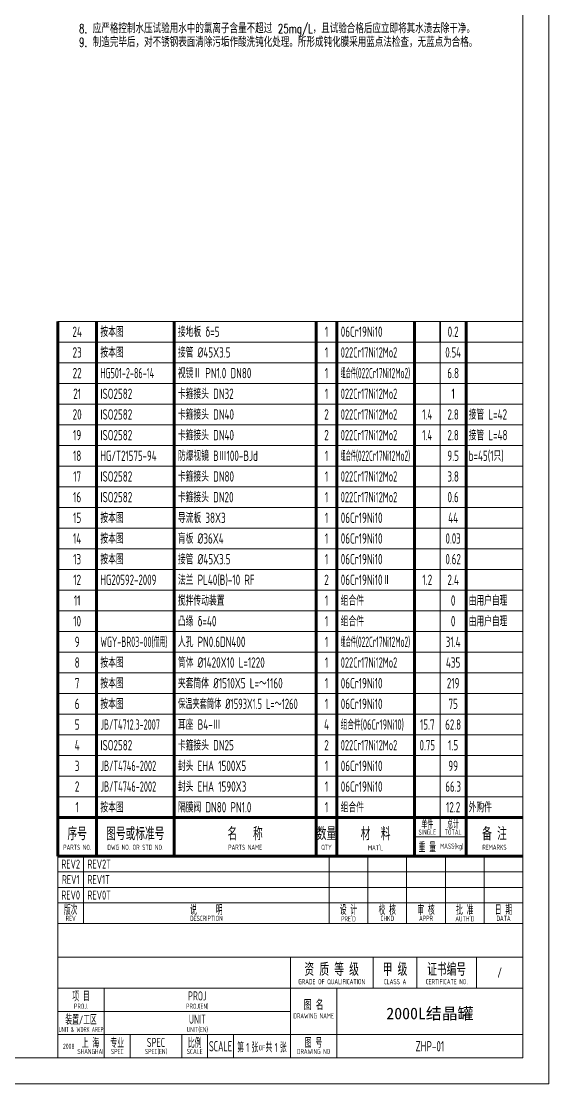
# Model space of a CAD drawing. Header units: millimetres. Extents: x -5840 to 100, y -65 to 8345.
# Drawn here: x -1941 to 100, y -65 to 4046 of the extents above; entities that cross this region are included whole.
import ezdxf
from ezdxf.enums import TextEntityAlignment as Align

# ---------------------------------------------------------------- set-up
doc = ezdxf.new("R2010")
doc.units = ezdxf.units.MM
for name, color, linetype, lineweight in [('中粗线', 4, 'Continuous', 35), ('文本', 7, 'Continuous', 18), ('标注', 7, 'Continuous', 18), ('细实线', 7, 'Continuous', 18)]:
    doc.layers.add(name, color=color, linetype=linetype, lineweight=lineweight)
doc.styles.add('HGCAD', font='gbenor.shx', dxfattribs={"width": 0.75, "bigfont": 'gbcbig.shx'})
doc.styles.add('HGCAD-HZ', font='SimSun.ttf', dxfattribs={"width": 0.75})
doc.styles.add('HZTXT', font='TXT.SHX', dxfattribs={"width": 0.75, "bigfont": 'HZTXT'})

# ---------------------------------------------------------------- blocks, each defined once
blk = doc.blocks.new('HGCAD#HGTFTK~A1Z~HGCAD图框')
at = {"layer": '细实线', "color": 7}
blk.add_lwpolyline([(10, -10), (-584, -10), (-584, 831), (10, 831)], close=True, dxfattribs=at)
at = {"layer": '细实线', "color": 2}
blk.add_lwpolyline([(0, 0), (-559, 0), (-559, 821), (0, 821)], close=True, dxfattribs=at)
blk = doc.blocks.new('HGEQU#HGTFMXT~HGCAD化工-明细表表头')
at = {"color": 4, "linetype": 'Continuous', "lineweight": 70}
for p, q in [((-180, 0), (-180, 15)), ((-180, 15), (0, 15)), ((-165, 15), (-165, 0)), ((-135, 15), (-135, 0)), ((-80, 15), (-80, 0)), ((-72, 15), (-72, 0)), ((-42, 15), (-42, 0)), ((-22, 15), (-22, 0))]:
    blk.add_line(p, q, dxfattribs=at)
at = {"color": 7, "linetype": 'Continuous', "lineweight": 18}
for p, q in [((-32, 15), (-32, 7.5)), ((-32, 7.5), (-32, 15)), ((-22, 7.5), (-42, 7.5))]:
    blk.add_line(p, q, dxfattribs=at)
at = {"color": 7, "linetype": 'Continuous', "lineweight": 18, "style": 'HGCAD', "width": 0.75}
for s, height, p in [('单件', 3, (-37, 12.63)), ('总计', 3, (-27, 12.63)), ('序号', 5, (-172.5, 9)), ('图号或标准号', 5, (-150, 9)), ('名   称', 5, (-107.5, 9)), ('数量', 5, (-76, 9)), ('材  料', 5, (-57, 9)), ('SINGLE', 2, (-37, 9.38)), ('TOTAL', 2, (-27, 9.38)), ('备 注', 5, (-11, 9)), ('PARTS NO.', 2, (-172.5, 3.5)), ('DWG NO. OR STD NO.', 2, (-150, 3.5)), ('PARTS NAME', 2, (-107.5, 3.5)), ('QTY', 2, (-76, 3.5)), ("MAT'L", 2, (-57, 3.5)), ('重 量', 3.5, (-37, 3.75)), ('MASS(kg) ', 2, (-27, 3.75)), ('REMARKS', 2, (-11, 3.5))]:
    blk.add_text(s, height=height, dxfattribs=at).set_placement(p, align=Align.MIDDLE)
blk = doc.blocks.new('HGEQU#HGTFMXB~HGCAD化工-明细表')
at = {"color": 4, "linetype": 'Continuous', "lineweight": 70}
for p, q in [((-180, 0), (-180, 8)), ((-165, 0), (-165, 8)), ((-135, 0), (-135, 8)), ((-80, 0), (-80, 8)), ((-72, 0), (-72, 8)), ((-42, 0), (-42, 8)), ((-22, 0), (-22, 8))]:
    blk.add_line(p, q, dxfattribs=at)
at = {"color": 7, "linetype": 'Continuous', "lineweight": 18}
blk.add_line((-180, 8), (0, 8), dxfattribs=at)
at = {"color": 7}
blk.add_line((-32, 0), (-32, 8), dxfattribs=at)
at = {"color": 7, "linetype": 'Continuous', "lineweight": 18, "style": 'HGCAD', "width": 0.75, "flags": 8}
for tag, p in [('NO', (-172.5, 4)), ('NUM', (-76, 4)), ('ONE', (-37, 4)), ('ALL', (-27, 4))]:
    blk.add_attdef(tag, text='', height=4, dxfattribs=at).set_placement(p, align=Align.MIDDLE)
for tag, p in [('PARTNO', (-163.5, 4)), ('PARTNAME', (-133.5, 4)), ('MATERIAL', (-70.5, 4)), ('NOTICE', (-21, 4))]:
    blk.add_attdef(tag, text='', height=4, dxfattribs=at).set_placement(p, align=Align.MIDDLE_LEFT)

msp = doc.modelspace()

# ---------------------------------------------------------------- linework, layer by layer
at = {"color": 4, "linetype": 'Continuous', "lineweight": 18}
for p, q in [((-1800, 35.1), (-1800, 815.1)), ((0, 555.1), (-1800, 555.1)), ((0, 425.1), (-1800, 425.1))]:
    msp.add_line(p, q, dxfattribs=at)
at = {"color": 4, "linetype": 'Continuous', "lineweight": 70}
msp.add_line((0, 815.1), (-1800, 815.1), dxfattribs=at)
at = {"color": 7, "linetype": 'Continuous', "lineweight": 18}
for p, q in [((-1700, 555.1), (-1700, 815.1)), ((-750, 815.1), (-750, 555.1)), ((-600, 815.1), (-600, 555.1)), ((-450, 815.1), (-450, 555.1)), ((-300, 815.1), (-300, 555.1)), ((-150, 815.1), (-150, 555.1)), ((0, 755.1), (-1800, 755.1)), ((0, 695.1), (-1800, 695.1)), ((0, 635.1), (-1800, 635.1)), ((-900, 35.1), (-900, 425.1)), ((-580, 305.1), (-580, 425.1)), ((-410, 305.1), (-410, 425.1)), ((-180, 305.1), (-180, 425.1)), ((0, 305.1), (-1800, 305.1)), ((-1620, 35.1), (-1620, 305.1)), ((-720, 35.1), (-720, 305.1)), ((-900, 215.1), (-1800, 215.1)), ((0, 125.1), (-1800, 125.1)), ((-1520, 35.1), (-1520, 125.1)), ((-1520, 35.1), (-1520, 125.1)), ((-1320, 35.1), (-1320, 125.1)), ((-1220, 35.1), (-1220, 125.1)), ((-1120, 35.1), (-1120, 125.1))]:
    msp.add_line(p, q, dxfattribs=at)

# ---------------------------------------------------------------- block references
at = {"layer": '中粗线', "ltscale": 10, "xscale": 10, "yscale": 10, "zscale": 10}
msp.add_blockref('HGCAD#HGTFTK~A1Z~HGCAD图框', (0, 35.1), dxfattribs=at)
msp.add_blockref('HGEQU#HGTFMXB~HGCAD化工-明细表', (0, 2805.1), dxfattribs=at).add_auto_attribs({'NO': '24', 'PARTNO': '按本图', 'PARTNAME': '接地板 δ=5', 'NUM': '1', 'MATERIAL': '06Cr19Ni10', 'ALL': '0.2'})
at = {"layer": '文本', "ltscale": 10}
ref = msp.add_blockref('HGEQU#HGTFMXB~HGCAD化工-明细表', (0, 2725.1), dxfattribs=dict(at, xscale=10, yscale=10, zscale=10))
ref.add_attrib('NO', '23', dxfattribs={"layer": '0', "color": 7, "linetype": 'Continuous', "lineweight": 18, "height": 40, "style": 'HGCAD', "width": 0.75, "flags": 8}).set_placement((-1725, 2765.1), align=Align.MIDDLE)
ref.add_attrib('PARTNO', '按本图', dxfattribs={"layer": '0', "color": 7, "linetype": 'Continuous', "lineweight": 18, "height": 40, "style": 'HGCAD', "width": 0.75, "flags": 8}).set_placement((-1635, 2765.1), align=Align.MIDDLE_LEFT)
ref.add_attrib('PARTNAME', '接管 %%c45X3.5', dxfattribs={"layer": '0', "color": 7, "linetype": 'Continuous', "lineweight": 18, "height": 40, "style": 'HGCAD', "width": 0.75, "flags": 8}).set_placement((-1335, 2765.1), align=Align.MIDDLE_LEFT)
ref.add_attrib('NUM', '1', dxfattribs={"layer": '0', "color": 7, "linetype": 'Continuous', "lineweight": 18, "height": 40, "style": 'HGCAD', "width": 0.75, "flags": 8}).set_placement((-760, 2765.1), align=Align.MIDDLE)
ref.add_attrib('MATERIAL', '022Cr17Ni12Mo2', dxfattribs={"layer": '0', "color": 7, "linetype": 'Continuous', "lineweight": 18, "height": 40, "style": 'HGCAD', "width": 0.69, "flags": 8}).set_placement((-705, 2765.1), align=Align.MIDDLE_LEFT)
ref.add_attrib('ALL', '0.54', dxfattribs={"layer": '0', "color": 7, "linetype": 'Continuous', "lineweight": 18, "height": 40, "style": 'HGCAD', "width": 0.72, "flags": 8}).set_placement((-270, 2765.1), align=Align.MIDDLE)
ref = msp.add_blockref('HGEQU#HGTFMXB~HGCAD化工-明细表', (0, 2565.1), dxfattribs=dict(at, xscale=10, yscale=10, zscale=10))
ref.add_attrib('NO', '21', dxfattribs={"layer": '0', "color": 7, "linetype": 'Continuous', "lineweight": 18, "height": 40, "style": 'HGCAD', "width": 0.75, "flags": 8}).set_placement((-1725, 2605.1), align=Align.MIDDLE)
ref.add_attrib('PARTNO', 'ISO2582', dxfattribs={"layer": '0', "color": 7, "linetype": 'Continuous', "lineweight": 18, "height": 40, "style": 'HGCAD', "width": 0.75, "flags": 8}).set_placement((-1635, 2605.1), align=Align.MIDDLE_LEFT)
ref.add_attrib('PARTNAME', '卡箍接头 DN32', dxfattribs={"layer": '0', "color": 7, "linetype": 'Continuous', "lineweight": 18, "height": 40, "style": 'HGCAD', "width": 0.75, "flags": 8}).set_placement((-1335, 2605.1), align=Align.MIDDLE_LEFT)
ref.add_attrib('NUM', '1', dxfattribs={"layer": '0', "color": 7, "linetype": 'Continuous', "lineweight": 18, "height": 40, "style": 'HGCAD', "width": 0.75, "flags": 8}).set_placement((-760, 2605.1), align=Align.MIDDLE)
ref.add_attrib('MATERIAL', '022Cr17Ni12Mo2', dxfattribs={"layer": '0', "color": 7, "linetype": 'Continuous', "lineweight": 18, "height": 40, "style": 'HGCAD', "width": 0.69, "flags": 8}).set_placement((-705, 2605.1), align=Align.MIDDLE_LEFT)
ref.add_attrib('ALL', '1', dxfattribs={"layer": '0', "color": 7, "linetype": 'Continuous', "lineweight": 18, "height": 40, "style": 'HGCAD', "width": 0.75, "flags": 8}).set_placement((-270, 2605.1), align=Align.MIDDLE)
ref = msp.add_blockref('HGEQU#HGTFMXB~HGCAD化工-明细表', (0, 2485.1), dxfattribs=dict(at, xscale=10, yscale=10, zscale=10))
ref.add_attrib('NO', '20', dxfattribs={"layer": '0', "color": 7, "linetype": 'Continuous', "lineweight": 18, "height": 40, "style": 'HGCAD', "width": 0.75, "flags": 8}).set_placement((-1725, 2525.1), align=Align.MIDDLE)
ref.add_attrib('PARTNO', 'ISO2582', dxfattribs={"layer": '0', "color": 7, "linetype": 'Continuous', "lineweight": 18, "height": 40, "style": 'HGCAD', "width": 0.75, "flags": 8}).set_placement((-1635, 2525.1), align=Align.MIDDLE_LEFT)
ref.add_attrib('PARTNAME', '卡箍接头 DN40', dxfattribs={"layer": '0', "color": 7, "linetype": 'Continuous', "lineweight": 18, "height": 40, "style": 'HGCAD', "width": 0.75, "flags": 8}).set_placement((-1335, 2525.1), align=Align.MIDDLE_LEFT)
ref.add_attrib('NUM', '2', dxfattribs={"layer": '0', "color": 7, "linetype": 'Continuous', "lineweight": 18, "height": 40, "style": 'HGCAD', "width": 0.75, "flags": 8}).set_placement((-760, 2525.1), align=Align.MIDDLE)
ref.add_attrib('MATERIAL', '022Cr17Ni12Mo2', dxfattribs={"layer": '0', "color": 7, "linetype": 'Continuous', "lineweight": 18, "height": 40, "style": 'HGCAD', "width": 0.69, "flags": 8}).set_placement((-705, 2525.1), align=Align.MIDDLE_LEFT)
ref.add_attrib('ONE', '1.4', dxfattribs={"layer": '0', "color": 7, "linetype": 'Continuous', "lineweight": 18, "height": 40, "style": 'HGCAD', "width": 0.75, "flags": 8}).set_placement((-370, 2525.1), align=Align.MIDDLE)
ref.add_attrib('ALL', '2.8', dxfattribs={"layer": '0', "color": 7, "linetype": 'Continuous', "lineweight": 18, "height": 40, "style": 'HGCAD', "width": 0.75, "flags": 8}).set_placement((-270, 2525.1), align=Align.MIDDLE)
ref.add_attrib('NOTICE', '接管 L=42', dxfattribs={"layer": '0', "color": 7, "linetype": 'Continuous', "lineweight": 18, "height": 40, "style": 'HGCAD', "width": 0.75, "flags": 8}).set_placement((-210, 2525.1), align=Align.MIDDLE_LEFT)
ref = msp.add_blockref('HGEQU#HGTFMXB~HGCAD化工-明细表', (0, 2405.1), dxfattribs=dict(at, xscale=10, yscale=10, zscale=10))
ref.add_attrib('NO', '19', dxfattribs={"layer": '0', "color": 7, "linetype": 'Continuous', "lineweight": 18, "height": 40, "style": 'HGCAD', "width": 0.75, "flags": 8}).set_placement((-1725, 2445.1), align=Align.MIDDLE)
ref.add_attrib('PARTNO', 'ISO2582', dxfattribs={"layer": '0', "color": 7, "linetype": 'Continuous', "lineweight": 18, "height": 40, "style": 'HGCAD', "width": 0.75, "flags": 8}).set_placement((-1635, 2445.1), align=Align.MIDDLE_LEFT)
ref.add_attrib('PARTNAME', '卡箍接头 DN40 ', dxfattribs={"layer": '0', "color": 7, "linetype": 'Continuous', "lineweight": 18, "height": 40, "style": 'HGCAD', "width": 0.75, "flags": 8}).set_placement((-1335, 2445.1), align=Align.MIDDLE_LEFT)
ref.add_attrib('NUM', '2', dxfattribs={"layer": '0', "color": 7, "linetype": 'Continuous', "lineweight": 18, "height": 40, "style": 'HGCAD', "width": 0.75, "flags": 8}).set_placement((-760, 2445.1), align=Align.MIDDLE)
ref.add_attrib('MATERIAL', '022Cr17Ni12Mo2', dxfattribs={"layer": '0', "color": 7, "linetype": 'Continuous', "lineweight": 18, "height": 40, "style": 'HGCAD', "width": 0.69, "flags": 8}).set_placement((-705, 2445.1), align=Align.MIDDLE_LEFT)
ref.add_attrib('ONE', '1.4', dxfattribs={"layer": '0', "color": 7, "linetype": 'Continuous', "lineweight": 18, "height": 40, "style": 'HGCAD', "width": 0.75, "flags": 8}).set_placement((-370, 2445.1), align=Align.MIDDLE)
ref.add_attrib('ALL', '2.8', dxfattribs={"layer": '0', "color": 7, "linetype": 'Continuous', "lineweight": 18, "height": 40, "style": 'HGCAD', "width": 0.75, "flags": 8}).set_placement((-270, 2445.1), align=Align.MIDDLE)
ref.add_attrib('NOTICE', '接管 L=48', dxfattribs={"layer": '0', "color": 7, "linetype": 'Continuous', "lineweight": 18, "height": 40, "style": 'HGCAD', "width": 0.75, "flags": 8}).set_placement((-210, 2445.1), align=Align.MIDDLE_LEFT)
ref = msp.add_blockref('HGEQU#HGTFMXB~HGCAD化工-明细表', (0, 2325.1), dxfattribs=dict(at, xscale=10, yscale=10, zscale=10))
ref.add_attrib('NO', '18', dxfattribs={"layer": '0', "color": 7, "linetype": 'Continuous', "lineweight": 18, "height": 40, "style": 'HGCAD', "width": 0.75, "flags": 8}).set_placement((-1725, 2365.1), align=Align.MIDDLE)
ref.add_attrib('PARTNO', 'HG/T21575-94', dxfattribs={"layer": '0', "color": 7, "linetype": 'Continuous', "lineweight": 18, "height": 40, "style": 'HGCAD', "width": 0.73, "flags": 8}).set_placement((-1635, 2365.1), align=Align.MIDDLE_LEFT)
ref.add_attrib('PARTNAME', '防爆视镜 BⅢ100-BJd', dxfattribs={"layer": '0', "color": 7, "linetype": 'Continuous', "lineweight": 18, "height": 40, "style": 'HGCAD', "width": 0.75, "flags": 8}).set_placement((-1335, 2365.1), align=Align.MIDDLE_LEFT)
ref.add_attrib('NUM', '1', dxfattribs={"layer": '0', "color": 7, "linetype": 'Continuous', "lineweight": 18, "height": 40, "style": 'HGCAD', "width": 0.75, "flags": 8}).set_placement((-760, 2365.1), align=Align.MIDDLE)
ref.add_attrib('MATERIAL', '组合件(022Cr17Ni12Mo2)', dxfattribs={"layer": '0', "color": 7, "linetype": 'Continuous', "lineweight": 18, "height": 40, "style": 'HGCAD', "width": 0.49, "flags": 8}).set_placement((-705, 2365.1), align=Align.MIDDLE_LEFT)
ref.add_attrib('ALL', '9.5', dxfattribs={"layer": '0', "color": 7, "linetype": 'Continuous', "lineweight": 18, "height": 40, "style": 'HGCAD', "width": 0.75, "flags": 8}).set_placement((-270, 2365.1), align=Align.MIDDLE)
ref.add_attrib('NOTICE', 'b=45(1只)', dxfattribs={"layer": '0', "color": 7, "linetype": 'Continuous', "lineweight": 18, "height": 40, "style": 'HGCAD', "width": 0.75, "flags": 8}).set_placement((-210, 2365.1), align=Align.MIDDLE_LEFT)
ref = msp.add_blockref('HGEQU#HGTFMXB~HGCAD化工-明细表', (0, 2245.1), dxfattribs=dict(at, xscale=10, yscale=10, zscale=10))
ref.add_attrib('NO', '17', dxfattribs={"layer": '0', "color": 7, "linetype": 'Continuous', "lineweight": 18, "height": 40, "style": 'HGCAD', "width": 0.75, "flags": 8}).set_placement((-1725, 2285.1), align=Align.MIDDLE)
ref.add_attrib('PARTNO', 'ISO2582', dxfattribs={"layer": '0', "color": 7, "linetype": 'Continuous', "lineweight": 18, "height": 40, "style": 'HGCAD', "width": 0.75, "flags": 8}).set_placement((-1635, 2285.1), align=Align.MIDDLE_LEFT)
ref.add_attrib('PARTNAME', '卡箍接头 DN80', dxfattribs={"layer": '0', "color": 7, "linetype": 'Continuous', "lineweight": 18, "height": 40, "style": 'HGCAD', "width": 0.75, "flags": 8}).set_placement((-1335, 2285.1), align=Align.MIDDLE_LEFT)
ref.add_attrib('NUM', '1', dxfattribs={"layer": '0', "color": 7, "linetype": 'Continuous', "lineweight": 18, "height": 40, "style": 'HGCAD', "width": 0.75, "flags": 8}).set_placement((-760, 2285.1), align=Align.MIDDLE)
ref.add_attrib('MATERIAL', '022Cr17Ni12Mo2', dxfattribs={"layer": '0', "color": 7, "linetype": 'Continuous', "lineweight": 18, "height": 40, "style": 'HGCAD', "width": 0.69, "flags": 8}).set_placement((-705, 2285.1), align=Align.MIDDLE_LEFT)
ref.add_attrib('ALL', '3.8', dxfattribs={"layer": '0', "color": 7, "linetype": 'Continuous', "lineweight": 18, "height": 40, "style": 'HGCAD', "width": 0.75, "flags": 8}).set_placement((-270, 2285.1), align=Align.MIDDLE)
ref = msp.add_blockref('HGEQU#HGTFMXB~HGCAD化工-明细表', (0, 2165.1), dxfattribs=dict(at, xscale=10, yscale=10, zscale=10))
ref.add_attrib('NO', '16', dxfattribs={"layer": '0', "color": 7, "linetype": 'Continuous', "lineweight": 18, "height": 40, "style": 'HGCAD', "width": 0.75, "flags": 8}).set_placement((-1725, 2205.1), align=Align.MIDDLE)
ref.add_attrib('PARTNO', 'ISO2582', dxfattribs={"layer": '0', "color": 7, "linetype": 'Continuous', "lineweight": 18, "height": 40, "style": 'HGCAD', "width": 0.75, "flags": 8}).set_placement((-1635, 2205.1), align=Align.MIDDLE_LEFT)
ref.add_attrib('PARTNAME', '卡箍接头 DN20', dxfattribs={"layer": '0', "color": 7, "linetype": 'Continuous', "lineweight": 18, "height": 40, "style": 'HGCAD', "width": 0.75, "flags": 8}).set_placement((-1335, 2205.1), align=Align.MIDDLE_LEFT)
ref.add_attrib('NUM', '1', dxfattribs={"layer": '0', "color": 7, "linetype": 'Continuous', "lineweight": 18, "height": 40, "style": 'HGCAD', "width": 0.75, "flags": 8}).set_placement((-760, 2205.1), align=Align.MIDDLE)
ref.add_attrib('MATERIAL', '022Cr17Ni12Mo2', dxfattribs={"layer": '0', "color": 7, "linetype": 'Continuous', "lineweight": 18, "height": 40, "style": 'HGCAD', "width": 0.69, "flags": 8}).set_placement((-705, 2205.1), align=Align.MIDDLE_LEFT)
ref.add_attrib('ALL', '0.6', dxfattribs={"layer": '0', "color": 7, "linetype": 'Continuous', "lineweight": 18, "height": 40, "style": 'HGCAD', "width": 0.75, "flags": 8}).set_placement((-270, 2205.1), align=Align.MIDDLE)
at = {"layer": '文本', "ltscale": 10, "xscale": 10, "yscale": 10, "zscale": 10}
for p, values in [((0, 2085.1), {'NO': '15', 'PARTNO': '按本图', 'PARTNAME': '导流板 38X3', 'NUM': '1', 'MATERIAL': '06Cr19Ni10', 'ALL': '44'}), ((0, 1765.1), {'NO': '11', 'PARTNAME': '搅拌传动装置', 'NUM': '1', 'MATERIAL': '组合件', 'ALL': '0', 'NOTICE': '由用户自理'}), ((0, 1685.1), {'NO': '10', 'PARTNAME': '凸缘 δ=40', 'NUM': '1', 'MATERIAL': '组合件', 'ALL': '0', 'NOTICE': '由用户自理'}), ((0, 1445.1), {'NO': '7', 'PARTNO': '按本图', 'PARTNAME': '夹套筒体 %%c1510X5 L=～1160', 'NUM': '1', 'MATERIAL': '06Cr19Ni10', 'ALL': '219'}), ((0, 965.1), {'NO': '1', 'PARTNO': '按本图', 'PARTNAME': '隔膜阀 DN80 PN1.0', 'NUM': '1', 'MATERIAL': '组合件', 'ALL': '12.2', 'NOTICE': '外购件'})]:
    msp.add_blockref('HGEQU#HGTFMXB~HGCAD化工-明细表', p, dxfattribs=at).add_auto_attribs(values)
at = {"layer": '文本', "ltscale": 10}
ref = msp.add_blockref('HGEQU#HGTFMXB~HGCAD化工-明细表', (0, 2005.1), dxfattribs=dict(at, xscale=10, yscale=10, zscale=10))
ref.add_attrib('NO', '14', dxfattribs={"layer": '0', "color": 7, "linetype": 'Continuous', "lineweight": 18, "height": 40, "style": 'HGCAD', "width": 0.75, "flags": 8}).set_placement((-1725, 2045.1), align=Align.MIDDLE)
ref.add_attrib('PARTNO', '按本图', dxfattribs={"layer": '0', "color": 7, "linetype": 'Continuous', "lineweight": 18, "height": 40, "style": 'HGCAD', "width": 0.75, "flags": 8}).set_placement((-1635, 2045.1), align=Align.MIDDLE_LEFT)
ref.add_attrib('PARTNAME', '肓板 %%c36X4', dxfattribs={"layer": '0', "color": 7, "linetype": 'Continuous', "lineweight": 18, "height": 40, "style": 'HGCAD', "width": 0.75, "flags": 8}).set_placement((-1335, 2045.1), align=Align.MIDDLE_LEFT)
ref.add_attrib('NUM', '1', dxfattribs={"layer": '0', "color": 7, "linetype": 'Continuous', "lineweight": 18, "height": 40, "style": 'HGCAD', "width": 0.75, "flags": 8}).set_placement((-760, 2045.1), align=Align.MIDDLE)
ref.add_attrib('MATERIAL', '06Cr19Ni10', dxfattribs={"layer": '0', "color": 7, "linetype": 'Continuous', "lineweight": 18, "height": 40, "style": 'HGCAD', "width": 0.75, "flags": 8}).set_placement((-705, 2045.1), align=Align.MIDDLE_LEFT)
ref.add_attrib('ALL', '0.03', dxfattribs={"layer": '0', "color": 7, "linetype": 'Continuous', "lineweight": 18, "height": 40, "style": 'HGCAD', "width": 0.73, "flags": 8}).set_placement((-270, 2045.1), align=Align.MIDDLE)
ref = msp.add_blockref('HGEQU#HGTFMXB~HGCAD化工-明细表', (0, 1925.1), dxfattribs=dict(at, xscale=10, yscale=10, zscale=10))
ref.add_attrib('NO', '13', dxfattribs={"layer": '0', "color": 7, "linetype": 'Continuous', "lineweight": 18, "height": 40, "style": 'HGCAD', "width": 0.75, "flags": 8}).set_placement((-1725, 1965.1), align=Align.MIDDLE)
ref.add_attrib('PARTNO', '按本图', dxfattribs={"layer": '0', "color": 7, "linetype": 'Continuous', "lineweight": 18, "height": 40, "style": 'HGCAD', "width": 0.75, "flags": 8}).set_placement((-1635, 1965.1), align=Align.MIDDLE_LEFT)
ref.add_attrib('PARTNAME', '接管 %%c45X3.5', dxfattribs={"layer": '0', "color": 7, "linetype": 'Continuous', "lineweight": 18, "height": 40, "style": 'HGCAD', "width": 0.75, "flags": 8}).set_placement((-1335, 1965.1), align=Align.MIDDLE_LEFT)
ref.add_attrib('NUM', '1', dxfattribs={"layer": '0', "color": 7, "linetype": 'Continuous', "lineweight": 18, "height": 40, "style": 'HGCAD', "width": 0.75, "flags": 8}).set_placement((-760, 1965.1), align=Align.MIDDLE)
ref.add_attrib('MATERIAL', '06Cr19Ni10', dxfattribs={"layer": '0', "color": 7, "linetype": 'Continuous', "lineweight": 18, "height": 40, "style": 'HGCAD', "width": 0.75, "flags": 8}).set_placement((-705, 1965.1), align=Align.MIDDLE_LEFT)
ref.add_attrib('ALL', '0.62', dxfattribs={"layer": '0', "color": 7, "linetype": 'Continuous', "lineweight": 18, "height": 40, "style": 'HGCAD', "width": 0.73, "flags": 8}).set_placement((-270, 1965.1), align=Align.MIDDLE)
ref = msp.add_blockref('HGEQU#HGTFMXB~HGCAD化工-明细表', (0, 1845.1), dxfattribs=dict(at, xscale=10, yscale=10, zscale=10))
ref.add_attrib('NO', '12', dxfattribs={"layer": '0', "color": 7, "linetype": 'Continuous', "lineweight": 18, "height": 40, "style": 'HGCAD', "width": 0.75, "flags": 8}).set_placement((-1725, 1885.1), align=Align.MIDDLE)
ref.add_attrib('PARTNO', 'HG20592-2009', dxfattribs={"layer": '0', "color": 7, "linetype": 'Continuous', "lineweight": 18, "height": 40, "style": 'HGCAD', "width": 0.73, "flags": 8}).set_placement((-1635, 1885.1), align=Align.MIDDLE_LEFT)
ref.add_attrib('PARTNAME', '法兰 PL40(B)-10 RF ', dxfattribs={"layer": '0', "color": 7, "linetype": 'Continuous', "lineweight": 18, "height": 40, "style": 'HGCAD', "width": 0.75, "flags": 8}).set_placement((-1335, 1885.1), align=Align.MIDDLE_LEFT)
ref.add_attrib('NUM', '2', dxfattribs={"layer": '0', "color": 7, "linetype": 'Continuous', "lineweight": 18, "height": 40, "style": 'HGCAD', "width": 0.75, "flags": 8}).set_placement((-760, 1885.1), align=Align.MIDDLE)
ref.add_attrib('MATERIAL', '06Cr19Ni10Ⅱ', dxfattribs={"layer": '0', "color": 7, "linetype": 'Continuous', "lineweight": 18, "height": 40, "style": 'HGCAD', "width": 0.75, "flags": 8}).set_placement((-705, 1885.1), align=Align.MIDDLE_LEFT)
ref.add_attrib('ONE', '1.2', dxfattribs={"layer": '0', "color": 7, "linetype": 'Continuous', "lineweight": 18, "height": 40, "style": 'HGCAD', "width": 0.75, "flags": 8}).set_placement((-370, 1885.1), align=Align.MIDDLE)
ref.add_attrib('ALL', '2.4', dxfattribs={"layer": '0', "color": 7, "linetype": 'Continuous', "lineweight": 18, "height": 40, "style": 'HGCAD', "width": 0.75, "flags": 8}).set_placement((-270, 1885.1), align=Align.MIDDLE)
ref = msp.add_blockref('HGEQU#HGTFMXB~HGCAD化工-明细表', (0, 1605.1), dxfattribs=dict(at, xscale=10, yscale=10, zscale=10))
ref.add_attrib('NO', '9', dxfattribs={"layer": '0', "color": 7, "linetype": 'Continuous', "lineweight": 18, "height": 40, "style": 'HGCAD', "width": 0.75, "flags": 8}).set_placement((-1725, 1645.1), align=Align.MIDDLE)
ref.add_attrib('PARTNO', 'WGY-BR03-00(借用)', dxfattribs={"layer": '0', "color": 7, "linetype": 'Continuous', "lineweight": 18, "height": 40, "style": 'HGCAD', "width": 0.56, "flags": 8}).set_placement((-1635, 1645.1), align=Align.MIDDLE_LEFT)
ref.add_attrib('PARTNAME', '人孔 PN0.6DN400', dxfattribs={"layer": '0', "color": 7, "linetype": 'Continuous', "lineweight": 18, "height": 40, "style": 'HGCAD', "width": 0.75, "flags": 8}).set_placement((-1335, 1645.1), align=Align.MIDDLE_LEFT)
ref.add_attrib('NUM', '1', dxfattribs={"layer": '0', "color": 7, "linetype": 'Continuous', "lineweight": 18, "height": 40, "style": 'HGCAD', "width": 0.75, "flags": 8}).set_placement((-760, 1645.1), align=Align.MIDDLE)
ref.add_attrib('MATERIAL', '组合件(022Cr17Ni12Mo2)', dxfattribs={"layer": '0', "color": 7, "linetype": 'Continuous', "lineweight": 18, "height": 40, "style": 'HGCAD', "width": 0.49, "flags": 8}).set_placement((-705, 1645.1), align=Align.MIDDLE_LEFT)
ref.add_attrib('ALL', '31.4', dxfattribs={"layer": '0', "color": 7, "linetype": 'Continuous', "lineweight": 18, "height": 40, "style": 'HGCAD', "width": 0.75, "flags": 8}).set_placement((-270, 1645.1), align=Align.MIDDLE)
ref = msp.add_blockref('HGEQU#HGTFMXB~HGCAD化工-明细表', (0, 1525.1), dxfattribs=dict(at, xscale=10, yscale=10, zscale=10))
ref.add_attrib('NO', '8', dxfattribs={"layer": '0', "color": 7, "linetype": 'Continuous', "lineweight": 18, "height": 40, "style": 'HGCAD', "width": 0.75, "flags": 8}).set_placement((-1725, 1565.1), align=Align.MIDDLE)
ref.add_attrib('PARTNO', '按本图', dxfattribs={"layer": '0', "color": 7, "linetype": 'Continuous', "lineweight": 18, "height": 40, "style": 'HGCAD', "width": 0.75, "flags": 8}).set_placement((-1635, 1565.1), align=Align.MIDDLE_LEFT)
ref.add_attrib('PARTNAME', '筒体 %%c1420X10 L=1220', dxfattribs={"layer": '0', "color": 7, "linetype": 'Continuous', "lineweight": 18, "height": 40, "style": 'HGCAD', "width": 0.75, "flags": 8}).set_placement((-1335, 1565.1), align=Align.MIDDLE_LEFT)
ref.add_attrib('NUM', '1', dxfattribs={"layer": '0', "color": 7, "linetype": 'Continuous', "lineweight": 18, "height": 40, "style": 'HGCAD', "width": 0.75, "flags": 8}).set_placement((-760, 1565.1), align=Align.MIDDLE)
ref.add_attrib('MATERIAL', '022Cr17Ni12Mo2', dxfattribs={"layer": '0', "color": 7, "linetype": 'Continuous', "lineweight": 18, "height": 40, "style": 'HGCAD', "width": 0.69, "flags": 8}).set_placement((-705, 1565.1), align=Align.MIDDLE_LEFT)
ref.add_attrib('ALL', '435', dxfattribs={"layer": '0', "color": 7, "linetype": 'Continuous', "lineweight": 18, "height": 40, "style": 'HGCAD', "width": 0.75, "flags": 8}).set_placement((-270, 1565.1), align=Align.MIDDLE)
ref = msp.add_blockref('HGEQU#HGTFMXB~HGCAD化工-明细表', (0, 1365.1), dxfattribs=dict(at, xscale=10, yscale=10, zscale=10))
ref.add_attrib('NO', '6', dxfattribs={"layer": '0', "color": 7, "linetype": 'Continuous', "lineweight": 18, "height": 40, "style": 'HGCAD', "width": 0.75, "flags": 8}).set_placement((-1725, 1405.1), align=Align.MIDDLE)
ref.add_attrib('PARTNO', '按本图', dxfattribs={"layer": '0', "color": 7, "linetype": 'Continuous', "lineweight": 18, "height": 40, "style": 'HGCAD', "width": 0.75, "flags": 8}).set_placement((-1635, 1405.1), align=Align.MIDDLE_LEFT)
ref.add_attrib('PARTNAME', '保温夹套筒体 %%c1593X1.5 L=～1260', dxfattribs={"layer": '0', "color": 7, "linetype": 'Continuous', "lineweight": 18, "height": 40, "style": 'HGCAD', "width": 0.7, "flags": 8}).set_placement((-1335, 1405.1), align=Align.MIDDLE_LEFT)
ref.add_attrib('NUM', '1', dxfattribs={"layer": '0', "color": 7, "linetype": 'Continuous', "lineweight": 18, "height": 40, "style": 'HGCAD', "width": 0.75, "flags": 8}).set_placement((-760, 1405.1), align=Align.MIDDLE)
ref.add_attrib('MATERIAL', '06Cr19Ni10', dxfattribs={"layer": '0', "color": 7, "linetype": 'Continuous', "lineweight": 18, "height": 40, "style": 'HGCAD', "width": 0.75, "flags": 8}).set_placement((-705, 1405.1), align=Align.MIDDLE_LEFT)
ref.add_attrib('ALL', '75', dxfattribs={"layer": '0', "color": 7, "linetype": 'Continuous', "lineweight": 18, "height": 40, "style": 'HGCAD', "width": 0.75, "flags": 8}).set_placement((-270, 1405.1), align=Align.MIDDLE)
ref = msp.add_blockref('HGEQU#HGTFMXB~HGCAD化工-明细表', (0, 1285.1), dxfattribs=dict(at, xscale=10, yscale=10, zscale=10))
ref.add_attrib('NO', '5', dxfattribs={"layer": '0', "color": 7, "linetype": 'Continuous', "lineweight": 18, "height": 40, "style": 'HGCAD', "width": 0.75, "flags": 8}).set_placement((-1725, 1325.1), align=Align.MIDDLE)
ref.add_attrib('PARTNO', 'JB/T4712.3-2007', dxfattribs={"layer": '0', "color": 7, "linetype": 'Continuous', "lineweight": 18, "height": 40, "style": 'HGCAD', "width": 0.62, "flags": 8}).set_placement((-1635, 1325.1), align=Align.MIDDLE_LEFT)
ref.add_attrib('PARTNAME', '耳座 B4-Ⅲ', dxfattribs={"layer": '0', "color": 7, "linetype": 'Continuous', "lineweight": 18, "height": 40, "style": 'HGCAD', "width": 0.75, "flags": 8}).set_placement((-1335, 1325.1), align=Align.MIDDLE_LEFT)
ref.add_attrib('NUM', '4', dxfattribs={"layer": '0', "color": 7, "linetype": 'Continuous', "lineweight": 18, "height": 40, "style": 'HGCAD', "width": 0.75, "flags": 8}).set_placement((-760, 1325.1), align=Align.MIDDLE)
ref.add_attrib('MATERIAL', '组合件(06Cr19Ni10)', dxfattribs={"layer": '0', "color": 7, "linetype": 'Continuous', "lineweight": 18, "height": 40, "style": 'HGCAD', "width": 0.64, "flags": 8}).set_placement((-705, 1325.1), align=Align.MIDDLE_LEFT)
ref.add_attrib('ONE', '15.7', dxfattribs={"layer": '0', "color": 7, "linetype": 'Continuous', "lineweight": 18, "height": 40, "style": 'HGCAD', "width": 0.75, "flags": 8}).set_placement((-370, 1325.1), align=Align.MIDDLE)
ref.add_attrib('ALL', '62.8', dxfattribs={"layer": '0', "color": 7, "linetype": 'Continuous', "lineweight": 18, "height": 40, "style": 'HGCAD', "width": 0.73, "flags": 8}).set_placement((-270, 1325.1), align=Align.MIDDLE)
ref = msp.add_blockref('HGEQU#HGTFMXB~HGCAD化工-明细表', (0, 1205.1), dxfattribs=dict(at, xscale=10, yscale=10, zscale=10))
ref.add_attrib('NO', '4', dxfattribs={"layer": '0', "color": 7, "linetype": 'Continuous', "lineweight": 18, "height": 40, "style": 'HGCAD', "width": 0.75, "flags": 8}).set_placement((-1725, 1245.1), align=Align.MIDDLE)
ref.add_attrib('PARTNO', 'ISO2582', dxfattribs={"layer": '0', "color": 7, "linetype": 'Continuous', "lineweight": 18, "height": 40, "style": 'HGCAD', "width": 0.75, "flags": 8}).set_placement((-1635, 1245.1), align=Align.MIDDLE_LEFT)
ref.add_attrib('PARTNAME', '卡箍接头 DN25', dxfattribs={"layer": '0', "color": 7, "linetype": 'Continuous', "lineweight": 18, "height": 40, "style": 'HGCAD', "width": 0.75, "flags": 8}).set_placement((-1335, 1245.1), align=Align.MIDDLE_LEFT)
ref.add_attrib('NUM', '2', dxfattribs={"layer": '0', "color": 7, "linetype": 'Continuous', "lineweight": 18, "height": 40, "style": 'HGCAD', "width": 0.75, "flags": 8}).set_placement((-760, 1245.1), align=Align.MIDDLE)
ref.add_attrib('MATERIAL', '022Cr17Ni12Mo2', dxfattribs={"layer": '0', "color": 7, "linetype": 'Continuous', "lineweight": 18, "height": 40, "style": 'HGCAD', "width": 0.69, "flags": 8}).set_placement((-705, 1245.1), align=Align.MIDDLE_LEFT)
ref.add_attrib('ONE', '0.75', dxfattribs={"layer": '0', "color": 7, "linetype": 'Continuous', "lineweight": 18, "height": 40, "style": 'HGCAD', "width": 0.73, "flags": 8}).set_placement((-370, 1245.1), align=Align.MIDDLE)
ref.add_attrib('ALL', '1.5', dxfattribs={"layer": '0', "color": 7, "linetype": 'Continuous', "lineweight": 18, "height": 40, "style": 'HGCAD', "width": 0.75, "flags": 8}).set_placement((-270, 1245.1), align=Align.MIDDLE)
ref = msp.add_blockref('HGEQU#HGTFMXB~HGCAD化工-明细表', (0, 1125.1), dxfattribs=dict(at, xscale=10, yscale=10, zscale=10))
ref.add_attrib('NO', '3', dxfattribs={"layer": '0', "color": 7, "linetype": 'Continuous', "lineweight": 18, "height": 40, "style": 'HGCAD', "width": 0.75, "flags": 8}).set_placement((-1725, 1165.1), align=Align.MIDDLE)
ref.add_attrib('PARTNO', 'JB/T4746-2002', dxfattribs={"layer": '0', "color": 7, "linetype": 'Continuous', "lineweight": 18, "height": 40, "style": 'HGCAD', "width": 0.68, "flags": 8}).set_placement((-1635, 1165.1), align=Align.MIDDLE_LEFT)
ref.add_attrib('PARTNAME', '封头 EHA 1500X5', dxfattribs={"layer": '0', "color": 7, "linetype": 'Continuous', "lineweight": 18, "height": 40, "style": 'HGCAD', "width": 0.75, "flags": 8}).set_placement((-1335, 1165.1), align=Align.MIDDLE_LEFT)
ref.add_attrib('NUM', '1', dxfattribs={"layer": '0', "color": 7, "linetype": 'Continuous', "lineweight": 18, "height": 40, "style": 'HGCAD', "width": 0.75, "flags": 8}).set_placement((-760, 1165.1), align=Align.MIDDLE)
ref.add_attrib('MATERIAL', '06Cr19Ni10', dxfattribs={"layer": '0', "color": 7, "linetype": 'Continuous', "lineweight": 18, "height": 40, "style": 'HGCAD', "width": 0.75, "flags": 8}).set_placement((-705, 1165.1), align=Align.MIDDLE_LEFT)
ref.add_attrib('ALL', '99', dxfattribs={"layer": '0', "color": 7, "linetype": 'Continuous', "lineweight": 18, "height": 40, "style": 'HGCAD', "width": 0.75, "flags": 8}).set_placement((-270, 1165.1), align=Align.MIDDLE)
ref = msp.add_blockref('HGEQU#HGTFMXB~HGCAD化工-明细表', (0, 1045.1), dxfattribs=dict(at, xscale=10, yscale=10, zscale=10))
ref.add_attrib('NO', '2', dxfattribs={"layer": '0', "color": 7, "linetype": 'Continuous', "lineweight": 18, "height": 40, "style": 'HGCAD', "width": 0.75, "flags": 8}).set_placement((-1725, 1085.1), align=Align.MIDDLE)
ref.add_attrib('PARTNO', 'JB/T4746-2002', dxfattribs={"layer": '0', "color": 7, "linetype": 'Continuous', "lineweight": 18, "height": 40, "style": 'HGCAD', "width": 0.68, "flags": 8}).set_placement((-1635, 1085.1), align=Align.MIDDLE_LEFT)
ref.add_attrib('PARTNAME', '封头 EHA 1590X3', dxfattribs={"layer": '0', "color": 7, "linetype": 'Continuous', "lineweight": 18, "height": 40, "style": 'HGCAD', "width": 0.75, "flags": 8}).set_placement((-1335, 1085.1), align=Align.MIDDLE_LEFT)
ref.add_attrib('NUM', '1', dxfattribs={"layer": '0', "color": 7, "linetype": 'Continuous', "lineweight": 18, "height": 40, "style": 'HGCAD', "width": 0.75, "flags": 8}).set_placement((-760, 1085.1), align=Align.MIDDLE)
ref.add_attrib('MATERIAL', '06Cr19Ni10', dxfattribs={"layer": '0', "color": 7, "linetype": 'Continuous', "lineweight": 18, "height": 40, "style": 'HGCAD', "width": 0.75, "flags": 8}).set_placement((-705, 1085.1), align=Align.MIDDLE_LEFT)
ref.add_attrib('ALL', '66.3', dxfattribs={"layer": '0', "color": 7, "linetype": 'Continuous', "lineweight": 18, "height": 40, "style": 'HGCAD', "width": 0.73, "flags": 8}).set_placement((-270, 1085.1), align=Align.MIDDLE)
at = {"layer": '标注', "ltscale": 10}
ref = msp.add_blockref('HGEQU#HGTFMXB~HGCAD化工-明细表', (0, 2645.1), dxfattribs=dict(at, xscale=10, yscale=10, zscale=10))
ref.add_attrib('NO', '22', dxfattribs={"layer": '0', "color": 7, "linetype": 'Continuous', "lineweight": 18, "height": 40, "style": 'HGCAD', "width": 0.75, "flags": 8}).set_placement((-1725, 2685.1), align=Align.MIDDLE)
ref.add_attrib('PARTNO', 'HG501-2-86-14', dxfattribs={"layer": '0', "color": 7, "linetype": 'Continuous', "lineweight": 18, "height": 40, "style": 'HGCAD', "width": 0.65, "flags": 8}).set_placement((-1635, 2685.1), align=Align.MIDDLE_LEFT)
ref.add_attrib('PARTNAME', '视镜Ⅱ PN1.0 DN80', dxfattribs={"layer": '0', "color": 7, "linetype": 'Continuous', "lineweight": 18, "height": 40, "style": 'HGCAD', "width": 0.75, "flags": 8}).set_placement((-1335, 2685.1), align=Align.MIDDLE_LEFT)
ref.add_attrib('NUM', '1', dxfattribs={"layer": '0', "color": 7, "linetype": 'Continuous', "lineweight": 18, "height": 40, "style": 'HGCAD', "width": 0.75, "flags": 8}).set_placement((-760, 2685.1), align=Align.MIDDLE)
ref.add_attrib('MATERIAL', '组合件(022Cr17Ni12Mo2)', dxfattribs={"layer": '0', "color": 7, "linetype": 'Continuous', "lineweight": 18, "height": 40, "style": 'HGCAD', "width": 0.49, "flags": 8}).set_placement((-705, 2685.1), align=Align.MIDDLE_LEFT)
ref.add_attrib('ALL', '6.8', dxfattribs={"layer": '0', "color": 7, "linetype": 'Continuous', "lineweight": 18, "height": 40, "style": 'HGCAD', "width": 0.75, "flags": 8}).set_placement((-270, 2685.1), align=Align.MIDDLE)
at = {"layer": '细实线', "ltscale": 10, "xscale": 10, "yscale": 10, "zscale": 10}
msp.add_blockref('HGEQU#HGTFMXT~HGCAD化工-明细表表头', (0, 815.1), dxfattribs=at)

# ---------------------------------------------------------------- texts
at = {"color": 7, "linetype": 'Continuous', "lineweight": 18, "style": 'HGCAD'}
for s, height, width, p in [('版次', 35, 0.75, (-1750, 610.1)), ('说     明', 35, 0.75, (-1225, 610.1)), ('设 计', 35, 0.75, (-675, 610.1)), ('校 核', 35, 0.75, (-525, 610.1)), ('审 核', 35, 0.75, (-375, 610.1)), ('批 准', 35, 0.75, (-225, 610.1)), ('日 期', 35, 0.75, (-75, 610.1)), ('REV', 20, 0.75, (-1750, 575.1)), ('DESCRIPTION', 20, 0.75, (-1225, 575.1)), ("PRE'D", 20, 0.75, (-675, 575.1)), ('CHKD', 20, 0.75, (-525, 575.1)), ('APPR', 20, 0.75, (-375, 575.1)), ("AUTH'D", 20, 0.75, (-225, 575.1)), ('DATA', 20, 0.75, (-75, 575.1)), ('资 质 等 级', 50, 0.75, (-740, 380.1)), ('甲 级', 50, 0.75, (-495, 380.1)), ('证书编号', 50, 0.75, (-295, 380.1)), ('/', 40, 0.75, (-90, 365.1)), ('GRADE OF QUALIFICATION', 20, 0.75, (-740, 330.1)), ('CLASS A', 20, 0.75, (-495, 330.1)), ('CERTIFICATE NO.', 20, 0.75, (-295, 330.1)), ('项 目', 35, 0.75, (-1710, 275.1)), ('图 名', 40, 0.75, (-810, 242.6)), ('PROJ.', 20, 0.75, (-1710, 235.1)), ('DRAWING NAME', 20, 0.75, (-810, 197.6)), ('装置/工区', 35, 0.75, (-1710, 185.1)), ('UNIT & WORK AREP', 20, 0.65, (-1710, 145.1)), ('2008', 20, 0.75, (-1757.5, 80)), ('上 海', 35, 0.75, (-1673.4, 95.1)), ('专业', 35, 0.75, (-1570, 95.1)), ('比例', 35, 0.75, (-1270, 95.1)), ('第  张', 35, 0.75, (-1064.9, 78.2)), ('OF', 20, 0.75, (-1010, 74.3)), ('共  张', 35, 0.75, (-955, 78.2)), ('图 号', 35, 0.75, (-810, 95.1)), ('SHANGHAI', 20, 0.75, (-1673.4, 60.1)), ('SPEC', 20, 0.75, (-1570, 60.1)), ('SCALE', 20, 0.75, (-1270, 60.1)), ('DRAWING NO', 20, 0.75, (-810, 60.1))]:
    msp.add_text(s, height=height, dxfattribs=dict(at, width=width)).set_placement(p, align=Align.MIDDLE)
at = {"color": 7, "linetype": 'Continuous', "lineweight": 18, "style": 'HGCAD', "width": 0.75, "flags": 8}
for tag, text, p in [('REV2', '', (-1750, 785.1)), ('REV1', '', (-1750, 725.1)), ('REV0', '0', (-1750, 665.1)), ('1', '', (-1064.9, 75.7)), ('1', '', (-955, 75.7))]:
    msp.add_attdef(tag, text=text, height=35, dxfattribs=at).set_placement(p, align=Align.MIDDLE_CENTER)
for tag, p in [('REV2T', (-1685, 785.1)), ('REV1T', (-1685, 725.1)), ('REV0T', (-1685, 665.1))]:
    msp.add_attdef(tag, text='', height=35, dxfattribs=at).set_placement(p, align=Align.MIDDLE_LEFT)
at = {"color": 7, "linetype": 'Continuous', "lineweight": 18, "style": 'HGCAD', "flags": 8}
for tag, text, height, width, p in [('PROJ', '/', 35, 0.75, (-1260, 275.1)), ('PROJ(EN)', '/', 20, 0.75, (-1260, 235.1)), ('UNIT', '/', 35, 0.75, (-1260, 185.1)), ('UNIT(EN)', '/', 20, 0.75, (-1260, 145.1)), ('SPEC', '设备', 35, 0.75, (-1420, 95.1)), ('SCALE', '/', 40, 0.6, (-1170, 80.1)), ('ZHP-01', '/', 40, 0.75, (-360, 80.1)), ('SPEC(EN)', 'EQU', 20, 0.75, (-1420, 60.1))]:
    msp.add_attdef(tag, text=text, height=height, dxfattribs=dict(at, width=width)).set_placement(p, align=Align.MIDDLE)
at = {"color": 7, "linetype": 'Continuous', "lineweight": 18, "style": 'HGCAD-HZ', "flags": 8}
msp.add_attdef('2000L结晶罐', text='/', height=45, dxfattribs=at).set_placement((-360, 208), align=Align.MIDDLE)
at = {"layer": '文本', "style": 'HZTXT', "width": 0.7}
for s, p in [('8. 应严格控制水压试验用水中的氯离子含量不超过 25mg/L，且试验合格后应立即将其水渍去除干净。', (-1717.9, 4000.6)), ('9. 制造完毕后，对不锈钢表面清除污垢作酸洗钝化处理。所形成钝化膜采用蓝点法检查，无蓝点为合格。', (-1717.9, 3947.4))]:
    msp.add_text(s, height=35, dxfattribs=at).set_placement(p)

doc.saveas('drawing.dxf')
